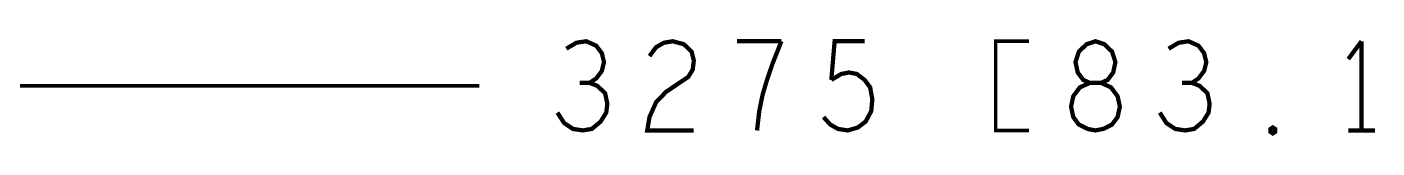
# Model space of a CAD drawing. Header units: millimetres. Extents: x 3885 to 4350, y -149 to 182.
# Drawn here: x 4114.48 to 4162.41, y 122.93 to 126.38 of the extents above; entities that cross this region are included whole.
import ezdxf

# ---------------------------------------------------------------- set-up
doc = ezdxf.new("R2010")
doc.units = ezdxf.units.MM
doc.header["$LTSCALE"] = 23.1
doc.layers.get('0').update_dxf_attribs({"linetype": 'CONTINUOUS'})

msp = doc.modelspace()

# ---------------------------------------------------------------- linework, layer by layer
for points, const_width in [([(4134.453, 124.818), (4134.689, 124.977), (4134.886, 125.241), (4134.965, 125.559), (4134.886, 125.876), (4134.689, 126.141), (4134.335, 126.3), (4133.981, 126.247), (4133.626, 126.035)], 0.152), ([(4136.579, 125.771), (4136.815, 126.088), (4137.091, 126.247), (4137.406, 126.3), (4137.8, 126.194), (4138.075, 125.929), (4138.154, 125.612), (4138.115, 125.294), (4137.957, 125.03), (4137.17, 124.501), (4136.815, 124.13), (4136.579, 123.601), (4136.5, 123.125), (4138.154, 123.125)], 0.152), ([(4141.264, 126.3), (4139.689, 126.3)], 0.152), ([(4140.398, 123.125), (4140.477, 123.813), (4140.595, 124.395), (4140.752, 124.924), (4140.949, 125.506), (4141.264, 126.3)], 0.152), ([(4143.036, 124.924), (4143.154, 126.3), (4144.217, 126.3)], 0.152), ([(4150.053, 123.125), (4148.872, 123.125), (4148.872, 126.3), (4150.053, 126.3)], 0.127), ([(4155.84, 124.818), (4156.076, 124.977), (4156.273, 125.241), (4156.352, 125.559), (4156.273, 125.876), (4156.076, 126.141), (4155.722, 126.3), (4155.368, 126.247), (4155.013, 126.035)], 0.152), ([(4161.864, 126.3), (4161.391, 125.665)], 0.152), ([(4161.864, 123.125), (4161.864, 126.3)], 0.152), ([(4142.76, 123.601), (4142.996, 123.336), (4143.272, 123.178), (4143.626, 123.125), (4143.981, 123.231), (4144.256, 123.442), (4144.453, 123.813), (4144.493, 124.236), (4144.414, 124.659), (4144.217, 124.924), (4143.941, 125.136), (4143.666, 125.188), (4143.39, 125.136), (4143.036, 124.924)], 0.152), ([(4130.539, 124.712), (4103.635, 124.712)], 0.127), ([(4133.311, 123.76), (4133.548, 123.389), (4133.863, 123.178), (4134.217, 123.125), (4134.532, 123.178), (4134.847, 123.442), (4135.044, 123.76), (4135.083, 124.077), (4135.004, 124.448), (4134.729, 124.712), (4134.453, 124.818), (4134.099, 124.818)], 0.152), ([(4154.698, 123.76), (4154.934, 123.389), (4155.249, 123.178), (4155.604, 123.125), (4155.919, 123.178), (4156.234, 123.442), (4156.431, 123.76), (4156.47, 124.077), (4156.391, 124.448), (4156.116, 124.712), (4155.84, 124.818), (4155.486, 124.818)], 0.152), ([(4161.391, 123.125), (4162.336, 123.125)], 0.152)]:
    msp.add_lwpolyline(points, dxfattribs=dict(const_width=const_width))
at = {"const_width": 0.152}
for points in [[(4152.415, 123.125), (4152.69, 123.178), (4153.005, 123.336), (4153.202, 123.601), (4153.281, 123.971), (4153.202, 124.342), (4152.966, 124.659), (4152.612, 124.818), (4152.218, 124.818), (4151.982, 124.924), (4151.785, 125.188), (4151.706, 125.559), (4151.824, 125.929), (4152.1, 126.194), (4152.415, 126.3), (4152.73, 126.194), (4153.005, 125.929), (4153.123, 125.559), (4153.045, 125.188), (4152.848, 124.924), (4152.612, 124.818), (4152.218, 124.818), (4151.864, 124.659), (4151.627, 124.342), (4151.549, 123.971), (4151.627, 123.601), (4151.824, 123.336), (4152.139, 123.178)], [(4158.714, 123.019), (4158.635, 123.072), (4158.635, 123.178), (4158.714, 123.231), (4158.793, 123.178), (4158.793, 123.072)]]:
    msp.add_lwpolyline(points, close=True, dxfattribs=at)

doc.saveas('drawing.dxf')
